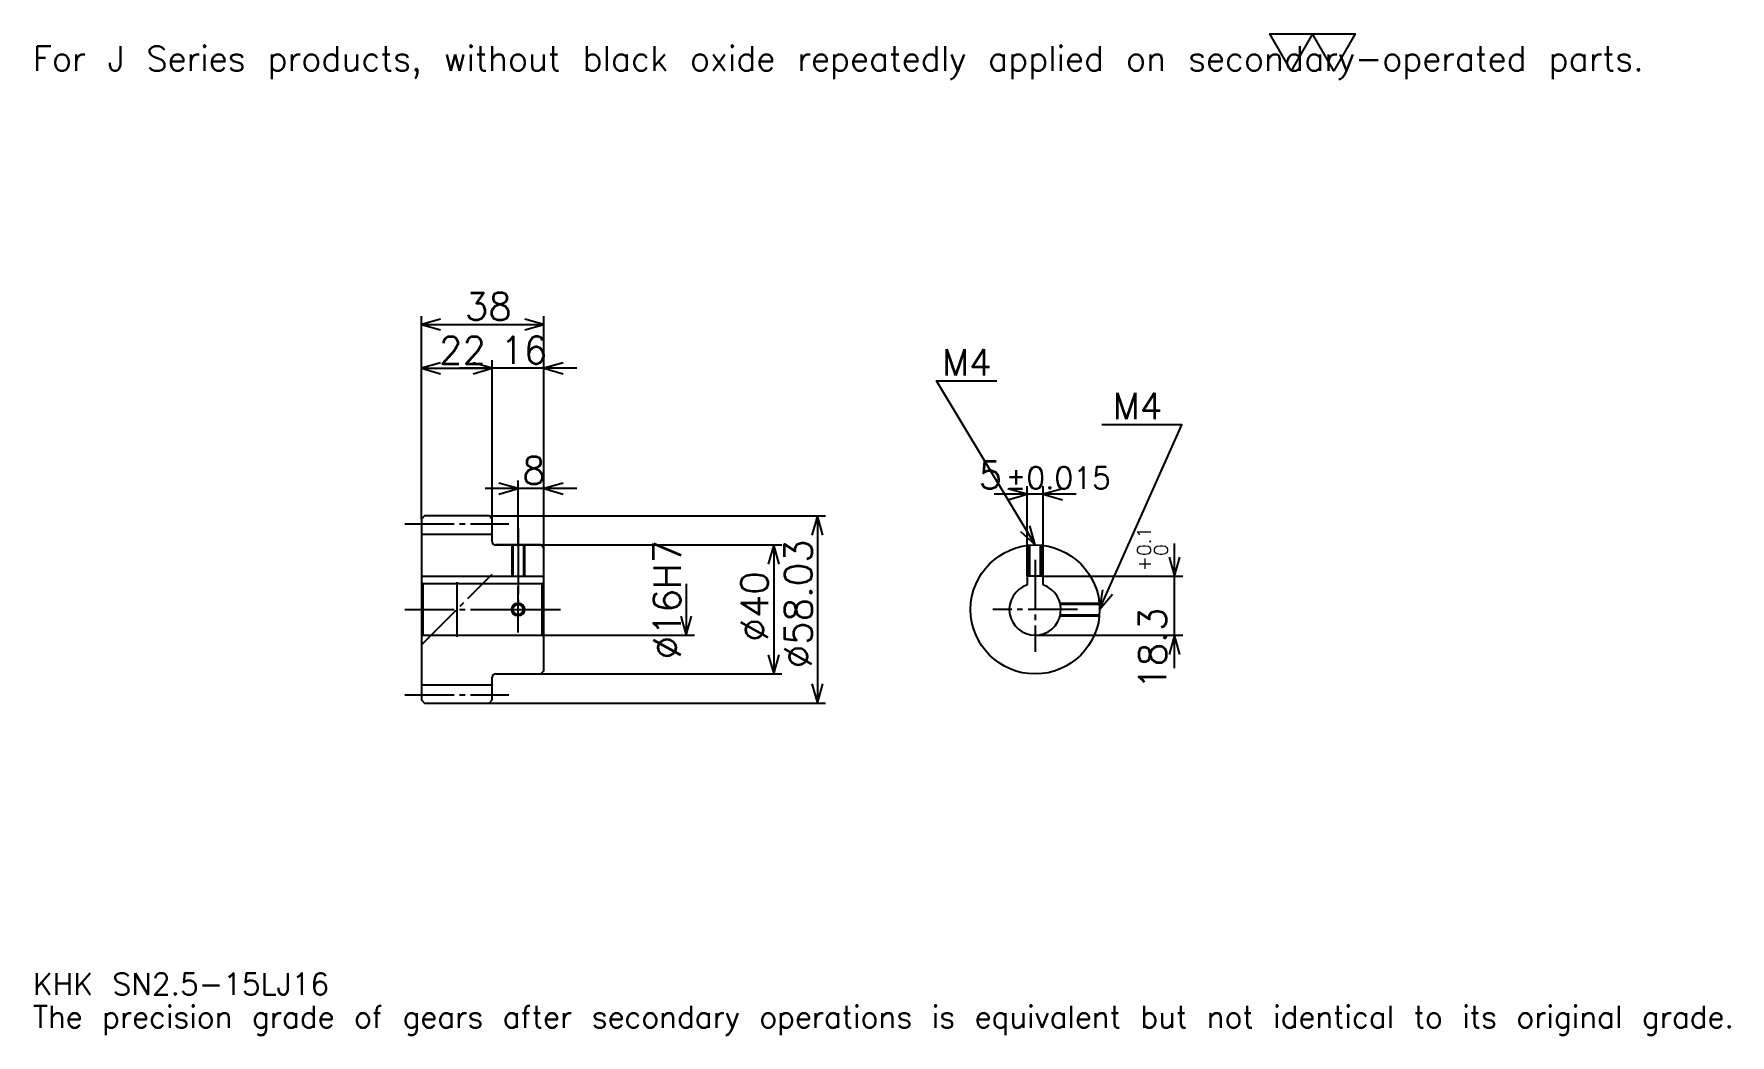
# Model space of a CAD drawing. Extents: x 17 to 543, y 6 to 317.
import ezdxf

# ---------------------------------------------------------------- set-up
doc = ezdxf.new("R2010")
doc.units = 0
doc.linetypes.add('DASHDOT', pattern=[20.347826, 15.26087, -1.695652, 1.695652, -1.695652])
doc.layers.get('0').update_dxf_attribs({"linetype": 'CONTINUOUS'})
doc.layers.add('DASHDOT', color=6, linetype='DASHDOT')
doc.styles.add('KANJI', font='TXT', dxfattribs={"bigfont": 'BIGFONT'})

msp = doc.modelspace()

# ---------------------------------------------------------------- linework, layer by layer
at = {"color": 5}
for p, q in [((137.347839, 167.212158), (137.347839, 229.103455)), ((137.347839, 226.559982), (175.347839, 226.559982)), ((175.347839, 167.212158), (175.347839, 229.103455)), ((137.347839, 212.994751), (159.347839, 212.994751)), ((185.521759, 212.994751), (149.17392, 212.994751)), ((159.347839, 167.212158), (159.347839, 215.538239)), ((185.521759, 175.690414), (157.17392, 175.690414)), ((167.347839, 167.212158), (167.347839, 178.233887)), ((340.282623, 173.930435), (314.934784, 173.930435)), ((325.108704, 148.495651), (325.108704, 176.473907)), ((330.108704, 148.495651), (330.108704, 176.473907)), ((137.347839, 166.212158), (137.347839, 167.212158)), ((158.347839, 167.212158), (175.347839, 167.212158)), ((159.347839, 166.212158), (159.347839, 167.212158)), ((167.347839, 158.195648), (167.347839, 167.212158)), ((167.347839, 158.195648), (167.347839, 167.212158)), ((175.347839, 167.212158), (262.67392, 167.212158)), ((175.347839, 157.195648), (175.347839, 167.212158)), ((260.130432, 167.212158), (260.130432, 109.179146)), ((160.347839, 158.195648), (175.347839, 158.195648)), ((175.347839, 158.195648), (249.108704, 158.195648)), ((246.565231, 158.195648), (246.565231, 118.195648)), ((370.804352, 120.021736), (370.804352, 158.669556)), ((330.108704, 148.495651), (373.347839, 148.495651)), ((219.434799, 146.195648), (219.434799, 130.195648)), ((175.347839, 130.195648), (221.978271, 130.195648)), ((327.608704, 130.195648), (373.347839, 130.195648)), ((160.347839, 118.195648), (175.347839, 118.195648)), ((175.347839, 118.195648), (249.108704, 118.195648)), ((158.347839, 109.179146), (175.347839, 109.179146)), ((175.347839, 109.179146), (262.67392, 109.179146))]:
    msp.add_line(p, q, dxfattribs=at)
at = {"color": 4}
for p, q in [((137.347839, 161.587158), (159.347839, 161.587158)), ((137.347839, 148.495651), (175.347839, 148.495651)), ((137.847839, 146.195648), (137.847839, 130.195648)), ((174.847839, 146.195648), (175.347839, 146.695648)), ((174.847839, 130.195648), (175.347839, 129.695648)), ((137.347839, 114.804146), (159.347839, 114.804146))]:
    msp.add_line(p, q, dxfattribs=at)
at = {"color": 7}
msp.add_line((148.347839, 146.673904), (148.347839, 129.717392), dxfattribs=at)
msp.add_lwpolyline([(406.956512, 305.217377), (400.343475, 316.679993), (426.795654, 316.679993), (420.182587, 305.217377), (413.56955, 316.679993), (406.956512, 305.217377)], dxfattribs=at)
at = {"color": 5}
for points in [[(143.282623, 228.255646), (137.347839, 226.559982), (143.282623, 224.864319)], [(169.413055, 224.864319), (175.347839, 226.559982), (169.413055, 228.255646)], [(143.282623, 214.690414), (137.347839, 212.994751), (143.282623, 211.299103)], [(153.413055, 211.299103), (159.347839, 212.994751), (153.413055, 214.690414)], [(153.413055, 211.299103), (159.347839, 212.994751), (153.413055, 214.690414)], [(181.282623, 214.690414), (175.347839, 212.994751), (181.282623, 211.299103)], [(327.608704, 158.195648), (297.086975, 209.065216), (315.739136, 209.065216)], [(347.608704, 138.195648), (373.043488, 195.5), (348.286957, 195.5)], [(161.413055, 173.994766), (167.347839, 175.690414), (161.413055, 177.386063)], [(181.282623, 177.386063), (175.347839, 175.690414), (181.282623, 173.994766)], [(319.17392, 172.234772), (325.108704, 173.930435), (319.17392, 175.626083)], [(336.043488, 175.626083), (330.108704, 173.930435), (336.043488, 172.234772)], [(261.826111, 161.277374), (260.130432, 167.212158), (258.434784, 161.277374)], [(323.101257, 162.412277), (327.608704, 158.195648), (326.009277, 164.157089)], [(248.260895, 152.260864), (246.565231, 158.195648), (244.869568, 152.260864)], [(369.108704, 154.430435), (370.804352, 148.495651), (372.5, 154.430435)], [(348.466522, 144.308014), (347.608704, 138.195648), (351.566223, 142.932205)], [(217.739136, 136.130432), (219.434799, 130.195648), (221.130463, 136.130432)], [(372.5, 124.260864), (370.804352, 130.195648), (369.108704, 124.260864)], [(244.869568, 124.130432), (246.565231, 118.195648), (248.260895, 124.130432)], [(258.434784, 115.113922), (260.130432, 109.179146), (261.826111, 115.113922)]]:
    msp.add_lwpolyline(points, dxfattribs=at)
at = {"color": 4}
for points in [[(159.347839, 159.195648), (159.347839, 166.212158), (158.347839, 167.212158), (138.347839, 167.212158), (137.347839, 166.212158), (137.347839, 129.695648)], [(160.347839, 118.195648), (174.347839, 118.195648), (175.347839, 119.195648), (175.347839, 157.195648), (174.347839, 158.195648), (160.347839, 158.195648)], [(165.347839, 158.195648), (165.347839, 148.495651)], [(165.727844, 158.195648), (165.727844, 148.495651)], [(168.967834, 158.195648), (168.967834, 148.495651)], [(169.347839, 158.195648), (169.347839, 148.495651)], [(325.608704, 148.495651), (325.608704, 158.095398)], [(325.988708, 148.495651), (325.988708, 158.129929)], [(329.228699, 148.495651), (329.228699, 158.129929)], [(329.608704, 148.495651), (329.608704, 158.095398)], [(330.108704, 145.794983), (330.108704, 148.495651), (325.108704, 148.495651), (325.108704, 145.794983)], [(137.347839, 129.695648), (137.847839, 130.195648), (174.847839, 130.195648), (174.847839, 146.195648), (137.847839, 146.195648), (137.347839, 146.695648)], [(335.354675, 140.195648), (347.508453, 140.195648)], [(335.442963, 139.815643), (347.542969, 139.815643)], [(335.354675, 136.195648), (347.508453, 136.195648)], [(335.442963, 136.575653), (347.542969, 136.575653)], [(137.347839, 129.695648), (137.347839, 110.179146), (138.347839, 109.179146), (158.347839, 109.179146), (159.347839, 110.179146), (159.347839, 117.195648)]]:
    msp.add_lwpolyline(points, dxfattribs=at)
for centre, radius in [((327.608704, 138.195648), 20), ((167.347839, 138.195648), 1.62)]:
    msp.add_circle(centre, radius, dxfattribs=at)
at = {"color": 7}
msp.add_circle((167.347839, 138.195648), 2, dxfattribs=at)
at = {"color": 4}
for centre, radius, start, end in [((160.347839, 159.195648), 1, 180, 270), ((327.608704, 138.195648), 8, 108.20995733, 71.79004267), ((160.347839, 117.195648), 1, 90, 180)]:
    msp.add_arc(centre, radius, start, end, dxfattribs=at)
at = {"layer": 'DASHDOT', "color": 7}
for p, q in [((132.26088, 164.712158), (164.434799, 164.712158)), ((167.347839, 158.195648), (167.347839, 138.195648)), ((327.608704, 153.582611), (327.608704, 125.108688)), ((137.347839, 127.195648), (159.347839, 149.195648)), ((132.26088, 138.195648), (180.434799, 138.195648)), ((340.695679, 138.195648), (314.521759, 138.195648)), ((132.26088, 111.679146), (164.434799, 111.679146))]:
    msp.add_line(p, q, dxfattribs=at)
for points in [[(167.347839, 163.282608), (167.347839, 143.408691)], [(167.347839, 131.108688), (167.347839, 145.282608)], [(160.26088, 138.195648), (174.434799, 138.195648)]]:
    msp.add_lwpolyline(points, dxfattribs=at)

# ---------------------------------------------------------------- texts
at = {"color": 7, "style": 'KANJI'}
for s, height, p in [('For J Series products, without black oxide repeatedly applied on secondary-operated parts.', 7.630435, (16.956522, 305.217377)), ('38', 8.478261, (150.836975, 227.916504)), ('22', 8.478261, (142.836975, 214.351288)), ('16', 8.478261, (161.836975, 214.351288)), ('M4', 8.139131, (298.782623, 210.760864)), ('M4', 8.139131, (351.678284, 197.195648)), ('8', 8.478261, (168.592407, 177.046936)), ('5', 8.478261, (310.10791, 175.626083)), ('%%p0.015', 6.782609, (318.500336, 175.626083)), ('KHK SN2.5-15LJ16', 6.782609, (16.956522, 18.652174)), ('The precision grade of gears after secondary operations is equivalent but not identical to its original grade.', 6.782609, (16.956522, 8.478261))]:
    msp.add_text(s, height=height, dxfattribs=at).set_placement(p)
for s, height, p in [('%%c16H7', 8.478261, (217.739136, 122.722824)), ('%%c58.03', 8.478261, (258.434784, 119.967384)), ('0.1', 4.23913, (363.513062, 154.786179)), ('0', 4.23913, (368.769562, 154.786179)), ('+', 4.23913, (363.513062, 150.038361)), ('%%c40', 8.478261, (244.869568, 128.233688)), ('18.3', 8.478261, (368.260864, 113.341087))]:
    msp.add_text(s, height=height, rotation=90, dxfattribs=at).set_placement(p)

doc.saveas('drawing.dxf')
